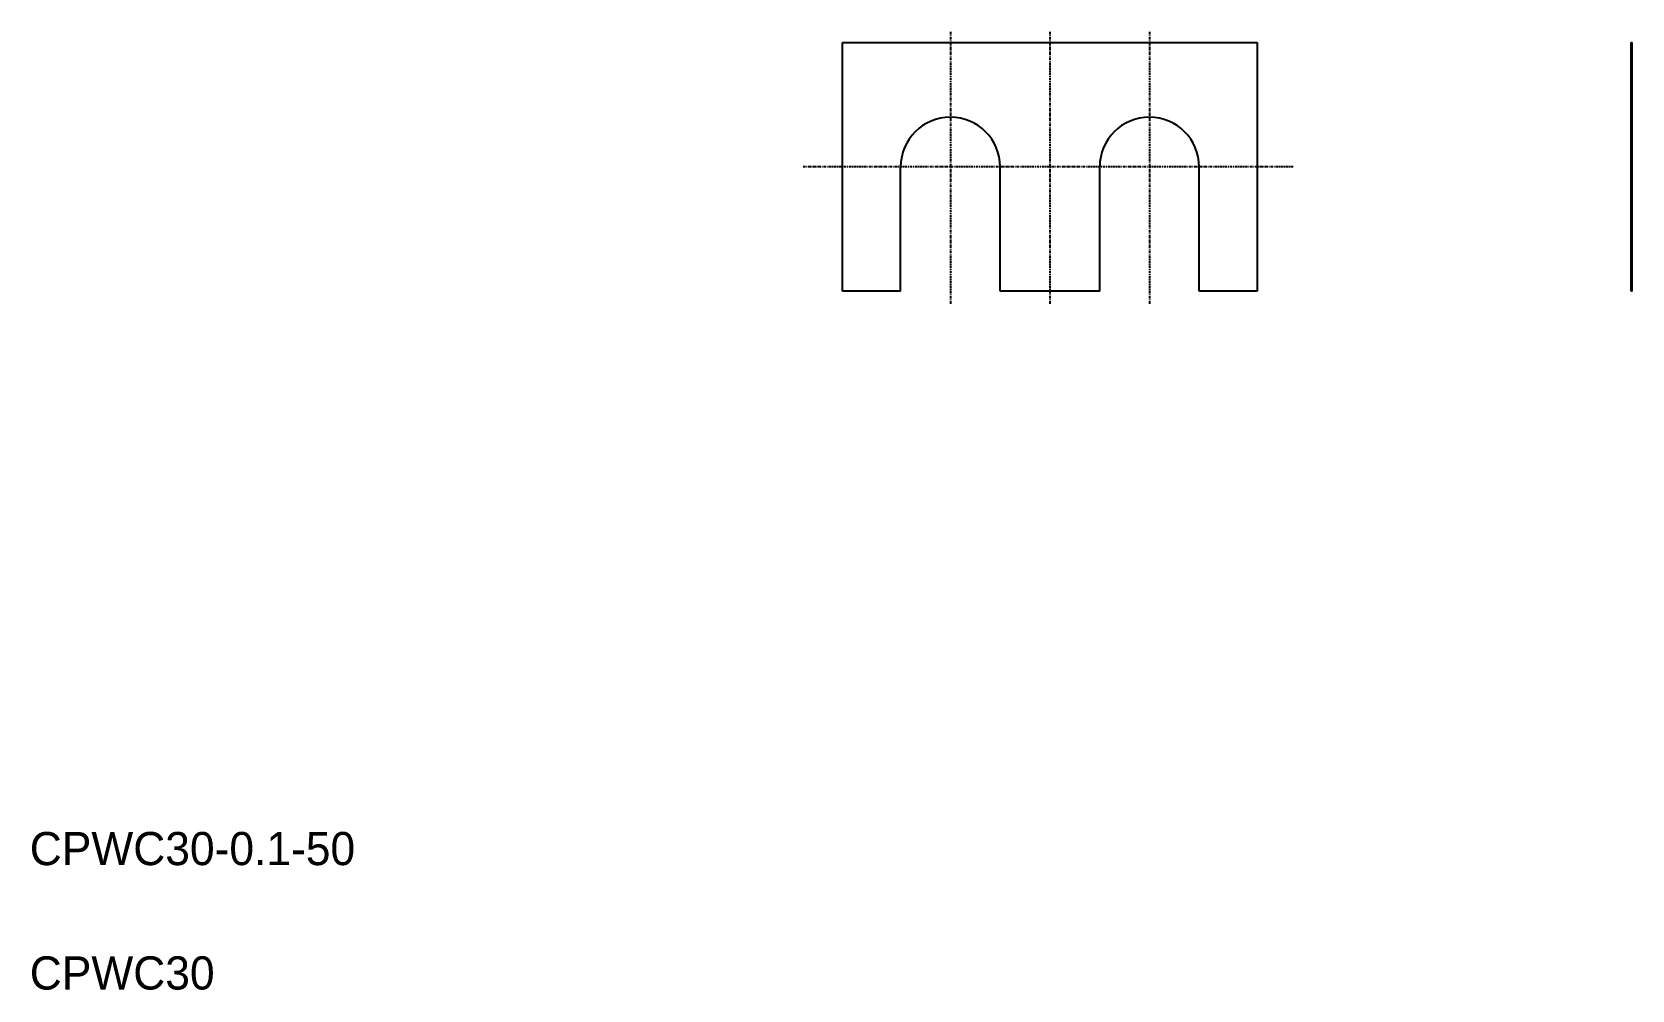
# Model space of a CAD drawing. Extents: x 10 to 203, y 10 to 125.
import ezdxf

# ---------------------------------------------------------------- set-up
doc = ezdxf.new("R2010")
doc.units = 0
doc.header["$LTSCALE"] = 0.25
doc.linetypes.add('CENTER', pattern=[2, 1.25, -0.25, 0.25, -0.25])
doc.layers.get('0').update_dxf_attribs({"linetype": 'CONTINUOUS'})
doc.layers.add('CENTER', color=1, linetype='CENTER')

msp = doc.modelspace()

# ---------------------------------------------------------------- linework, layer by layer
for p, q in [((108.02, 124.21), (158.02, 124.21)), ((108.02, 94.21), (108.02, 124.21)), ((158.02, 124.21), (158.02, 94.21)), ((203.11, 94.21), (203.11, 124.21)), ((203.11, 124.21), (203.21, 124.21)), ((203.21, 94.21), (203.21, 124.21)), ((108.02, 109.21), (108.02, 109.21)), ((115.02, 94.21), (115.02, 109.21)), ((127.02, 94.21), (127.02, 109.21)), ((139.02, 94.21), (139.02, 109.21)), ((151.02, 94.21), (151.02, 109.21)), ((108.02, 101.71), (108.02, 101.71)), ((115.02, 94.21), (108.02, 94.21)), ((139.02, 94.21), (127.02, 94.21)), ((158.02, 94.21), (151.02, 94.21)), ((203.21, 94.21), (203.11, 94.21))]:
    msp.add_line(p, q)
for centre in [(121.02, 109.21), (145.02, 109.21)]:
    msp.add_arc(centre, 6, 0, 180)
at = {"layer": 'CENTER', "color": 1, "linetype": 'CENTER'}
for p, q in [((121.02, 125.48), (121.02, 92.7)), ((133.02, 125.48), (133.02, 92.7)), ((145.02, 125.48), (145.02, 92.7)), ((162.36, 109.21), (103.17, 109.21))]:
    msp.add_line(p, q, dxfattribs=at)

# ---------------------------------------------------------------- texts
for s, p in [('CPWC30-0.1-50', (10, 25)), ('CPWC30', (10, 10))]:
    msp.add_text(s, height=4).set_placement(p)

doc.saveas('drawing.dxf')
